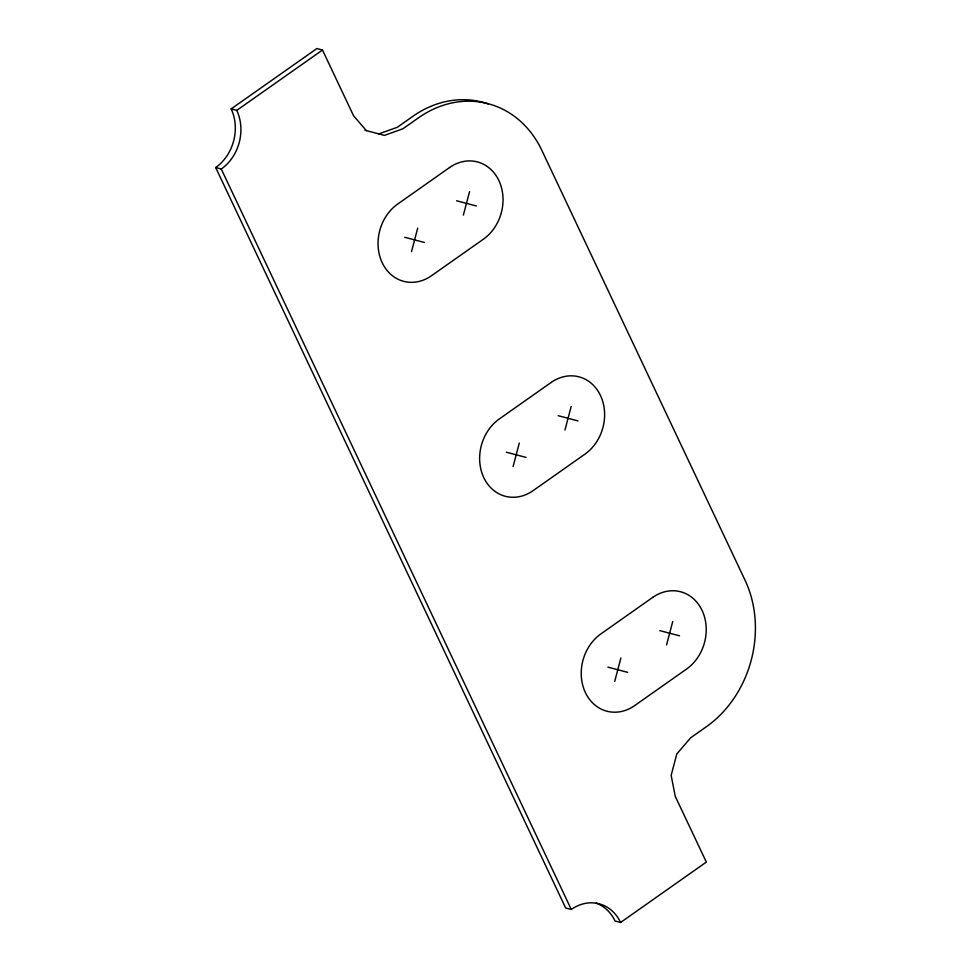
<?xml version="1.0" encoding="UTF-8"?>
<svg xmlns="http://www.w3.org/2000/svg" width="971" height="971" viewBox="0 0 971 971"><rect width="100%" height="100%" fill="white"/><g stroke="black" fill="none" stroke-linecap="round" stroke-linejoin="round"><path stroke-width="1.46" d="M411.51 251.61L417.7 228.161M463.373 215.101L469.563 191.639M513.101 466.541L519.291 443.079M564.964 430.019L571.154 406.57M614.704 681.46L620.894 658.01M666.555 644.95L672.745 621.489M364.938 130.235L384.431 135.382L402.904 128.767L418.465 117.819A107.211 90.206 -75.1 0 1 541.818 150.311L745.012 580.16A107.211 90.206 -75.1 0 1 706.318 726.769L690.757 737.717L676.811 753.933L671.155 775.392L675.27 796.366L706.342 862.09L620.615 922.45A42.882 36.085 -75.1 0 0 571.276 909.451L565.668 907.97L215.683 167.546A42.882 36.085 -75.1 0 0 231.159 108.91L316.886 48.55L322.493 50.031L353.565 115.767L366.37 130.624M571.276 909.451L221.279 169.039A42.882 36.085 -75.1 0 0 236.754 110.391L322.493 50.031M378.824 133.889L397.309 127.286L412.857 116.326A107.211 90.206 -75.1 0 1 488.182 103.933M456.601 200.766L476.336 205.973M404.737 237.288L424.473 242.483M558.191 415.697L577.927 420.892M506.328 452.207L526.064 457.414M659.782 630.616L679.518 635.823M607.931 667.138L627.667 672.333M231.159 108.91L236.754 110.391M215.683 167.546L221.279 169.039M620.615 922.45L615.019 920.969A42.882 36.085 -75.1 0 0 596.218 903.151M449.537 167.546L397.673 204.068A42.882 36.085 -75.1 0 0 382.198 262.704A42.882 36.085 -75.1 0 0 431.537 275.703L483.4 239.194A42.882 36.085 -75.1 0 0 498.876 180.557A42.882 36.085 -75.1 0 0 449.537 167.546M551.127 382.477L499.264 418.987A42.882 36.085 -75.1 0 0 483.789 477.623A42.882 36.085 -75.1 0 0 533.128 490.634L584.991 454.112A42.882 36.085 -75.1 0 0 600.466 395.476A42.882 36.085 -75.1 0 0 551.127 382.477M652.718 597.396L600.867 633.917A42.882 36.085 -75.1 0 0 585.379 692.554A42.882 36.085 -75.1 0 0 634.731 705.553L686.582 669.043A42.882 36.085 -75.1 0 0 702.069 610.395A42.882 36.085 -75.1 0 0 652.718 597.396"/></g></svg>
